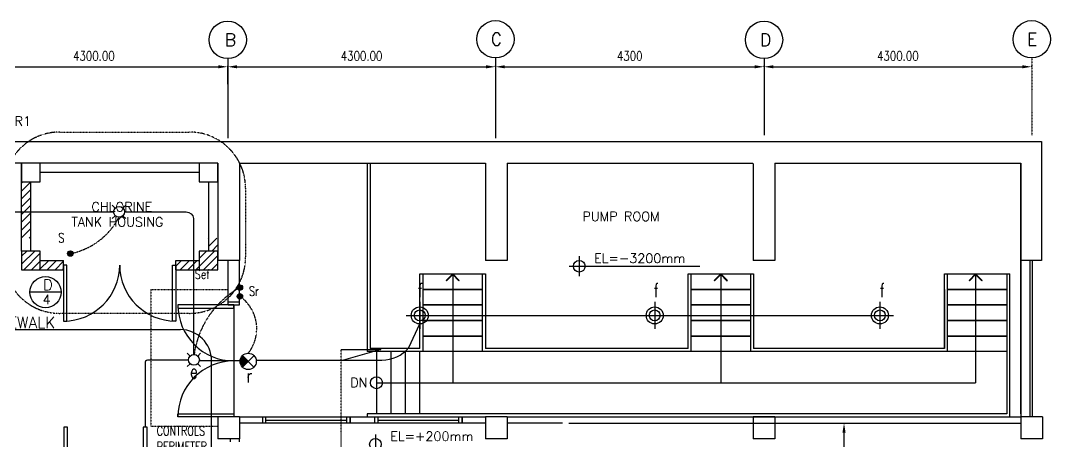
# Model space of a CAD drawing. Header units: millimetres. Extents: x 578722 to 786830, y -285467 to -73242.
# Drawn here: x 588489 to 605031, y -80003 to -73242 of the extents above; entities that cross this region are included whole.
import ezdxf

# ---------------------------------------------------------------- set-up
doc = ezdxf.new("R2010")
doc.units = ezdxf.units.MM
doc.header["$LTSCALE"] = 0.5
for name, pattern in [('CENTER', [50.8, 31.75, -6.35, 6.35, -6.35]), ('CENTER2', [28.575, 19.05, -3.175, 3.175, -3.175]), ('DASHED2', [0.375, 0.25, -0.125]), ('HIDDEN', [0.375, 0.25, -0.125])]:
    doc.linetypes.add(name, pattern=pattern)
doc.layers.get('Defpoints').update_dxf_attribs({"color": 140})
for name, color, linetype in [('a light', 7, 'Continuous'), ('aa co', 7, 'Continuous'), ('aa light', 7, 'Continuous'), ('aa tex', 7, 'Continuous'), ('COLUMN', 6, 'Continuous'), ('DIMENSIONS', 3, 'Continuous'), ('DOOR&WINDOW SCHED', 4, 'Continuous'), ('DOORS', 2, 'Continuous'), ('FIXTUTE', 1, 'Continuous'), ('GREEN', 3, 'Continuous'), ('GRID', 1, 'Continuous'), ('HATCH', 1, 'Continuous'), ('RED', 1, 'Continuous'), ('TEXT', 3, 'Continuous'), ('TEXT3', 3, 'Continuous'), ('WAll', 4, 'Continuous'), ('WINDOWS', 2, 'Continuous'), ('YELLOW', 2, 'Continuous')]:
    doc.layers.add(name, color=color, linetype=linetype)
doc.styles.add('SIMPLEX', font='simplex.shx', dxfattribs={"width": 0.8})
doc.styles.get("Standard").update_dxf_attribs({"font": 'romans.shx', "width": 0.75})
doc.dimstyles.new('DIM 300', dxfattribs={"dimscale": 300, "dimtxt": 1.5, "dimasz": 1.5, "dimexe": 0.18, "dimexo": 0.0625, "dimgap": 1, "dimtad": 1, "dimzin": 0, "dimdsep": 46, "dimtxsty": 'SIMPLEX', "dimcen": 0.09, "dimclrd": 256, "dimclre": 256, "dimclrt": 3, "dimadec": 0, "dimazin": 0, "dimtfac": 1, "dimtofl": 0, "dimtmove": 0, "dimatfit": 3, "dimfxl": 1, "dimtolj": 1, "dimtzin": 0, "dimarcsym": 0})
pattern_1 = [(45, (515785.245, 268498.91), (-62.755727, 62.755727), [])]
pattern_2 = [(45, (553886.83, 267648), (-62.755727, 62.755727), [])]

# ---------------------------------------------------------------- blocks, each defined once
blk = doc.blocks.new('*D145')
at = {"layer": 'Defpoints', "color": 0, "transparency": 16777216}
for p in [(175017, 49896), (170717, 49679), (175017, 49609)]:
    blk.add_point(p, dxfattribs=at)
at = {"layer": 'DIMENSIONS', "lineweight": -2, "transparency": 16777216}
for p, q in [((170717, 49685), (170717, 49914)), ((175017, 49615), (175017, 49914))]:
    blk.add_line(p, q, dxfattribs=at)
at = {"layer": 'DIMENSIONS', "color": 251, "lineweight": -2, "transparency": 16777216}
blk.add_line((170867, 49896), (174867, 49896), dxfattribs=at)
at = {"layer": 'DIMENSIONS', "color": 251, "transparency": 16777216}
for points in [[(170867, 49921), (170867, 49871), (170717, 49896)], [(174867, 49921), (174867, 49871), (175017, 49896)]]:
    blk.add_solid(points, dxfattribs=at)
at = {"layer": 'DIMENSIONS', "color": 250, "transparency": 16777216, "insert": (172867, 50071), "char_height": 150, "attachment_point": 5, "style": 'SIMPLEX'}
blk.add_mtext('\\A1;4300.00', dxfattribs=at)
blk = doc.blocks.new('*D153')
at = {"layer": 'Defpoints', "color": 0, "transparency": 16777216}
for p in [(179317, 50002), (179317, 49896), (175017, 49764)]:
    blk.add_point(p, dxfattribs=at)
at = {"layer": 'DIMENSIONS', "lineweight": -2, "transparency": 16777216}
for p, q in [((179317, 49996), (179317, 49878)), ((175017, 49771), (175017, 49914))]:
    blk.add_line(p, q, dxfattribs=at)
at = {"layer": 'DIMENSIONS', "color": 251, "lineweight": -2, "transparency": 16777216}
blk.add_line((175167, 49896), (179167, 49896), dxfattribs=at)
at = {"layer": 'DIMENSIONS', "color": 251, "transparency": 16777216}
for points in [[(175167, 49921), (175167, 49871), (175017, 49896)], [(179167, 49921), (179167, 49871), (179317, 49896)]]:
    blk.add_solid(points, dxfattribs=at)
at = {"layer": 'DIMENSIONS', "color": 250, "transparency": 16777216, "insert": (177167, 50071), "char_height": 150, "attachment_point": 5, "style": 'SIMPLEX'}
blk.add_mtext('\\A1;4300.00', dxfattribs=at)
blk = doc.blocks.new('*D148')
at = {"layer": 'Defpoints', "color": 0, "transparency": 16777216}
for p in [(183631, 49896), (187931, 49896), (187931, 49896)]:
    blk.add_point(p, dxfattribs=at)
at = {"layer": 'DIMENSIONS', "lineweight": -2, "transparency": 16777216}
for p, q in [((183631, 49902), (183631, 49914)), ((187931, 49902), (187931, 49914))]:
    blk.add_line(p, q, dxfattribs=at)
at = {"layer": 'DIMENSIONS', "color": 251, "lineweight": -2, "transparency": 16777216}
blk.add_line((183781, 49896), (187781, 49896), dxfattribs=at)
at = {"layer": 'DIMENSIONS', "color": 251, "transparency": 16777216}
for points in [[(183781, 49921), (183781, 49871), (183631, 49896)], [(187781, 49921), (187781, 49871), (187931, 49896)]]:
    blk.add_solid(points, dxfattribs=at)
at = {"layer": 'DIMENSIONS', "color": 250, "transparency": 16777216, "insert": (185781, 50071), "char_height": 150, "attachment_point": 5, "style": 'SIMPLEX'}
blk.add_mtext('\\A1;4300.00', dxfattribs=at)
blk = doc.blocks.new('*D149')
at = {"layer": 'Defpoints', "color": 0, "transparency": 16777216}
for p in [(179317, 49896), (183631, 49896), (183631, 49896)]:
    blk.add_point(p, dxfattribs=at)
at = {"layer": 'DIMENSIONS', "lineweight": -2, "transparency": 16777216}
for p, q in [((179317, 49902), (179317, 49914)), ((183631, 49902), (183631, 49914))]:
    blk.add_line(p, q, dxfattribs=at)
at = {"layer": 'DIMENSIONS', "color": 251, "lineweight": -2, "transparency": 16777216}
blk.add_line((179467, 49896), (183481, 49896), dxfattribs=at)
at = {"layer": 'DIMENSIONS', "color": 251, "transparency": 16777216}
for points in [[(179467, 49921), (179467, 49871), (179317, 49896)], [(183481, 49921), (183481, 49871), (183631, 49896)]]:
    blk.add_solid(points, dxfattribs=at)
at = {"layer": 'DIMENSIONS', "color": 250, "transparency": 16777216, "insert": (181474, 50071), "char_height": 150, "attachment_point": 5, "style": 'SIMPLEX'}
blk.add_mtext('\\A1;4300', dxfattribs=at)
blk = doc.blocks.new('*D150')
at = {"layer": 'Defpoints', "color": 0, "transparency": 16777216}
for p in [(184369, 44170), (184916, 44170), (181931, 39803)]:
    blk.add_point(p, dxfattribs=at)
at = {"layer": 'DIMENSIONS', "lineweight": -2, "transparency": 16777216}
for p, q in [((184375, 44170), (184934, 44170)), ((181937, 39803), (184934, 39803))]:
    blk.add_line(p, q, dxfattribs=at)
at = {"layer": 'DIMENSIONS', "color": 251, "lineweight": -2, "transparency": 16777216}
blk.add_line((184916, 39953), (184916, 44020), dxfattribs=at)
at = {"layer": 'DIMENSIONS', "color": 251, "transparency": 16777216}
for points in [[(184891, 44020), (184941, 44020), (184916, 44170)], [(184891, 39953), (184941, 39953), (184916, 39803)]]:
    blk.add_solid(points, dxfattribs=at)
at = {"layer": 'DIMENSIONS', "color": 250, "transparency": 16777216, "insert": (184741, 41987), "char_height": 150, "attachment_point": 5, "rotation": 90, "style": 'SIMPLEX'}
blk.add_mtext('\\A1;4370', dxfattribs=at)
blk = doc.blocks.new('1')
at = {"layer": 'HATCH'}
h = blk.add_hatch(dxfattribs=at)
h.set_pattern_fill('ANSI31', color=8, scale=710)
h.set_pattern_definition(pattern_1)
h.paths.add_polyline_path([(171856.191, 48045.19), (171706.191, 48045.19), (171706.191, 47143.112), (171856.191, 47143.112)])
h = blk.add_hatch(dxfattribs=at)
h.set_pattern_fill('ANSI31', color=8, scale=710)
h.set_pattern_definition(pattern_1)
h.paths.add_polyline_path([(174856.191, 47144.302), (174706.191, 47143.907), (174706.191, 46936.19), (174856.191, 46936.19)])
h = blk.add_hatch(dxfattribs=at)
h.set_pattern_fill('ANSI31', color=8, scale=710)
h.set_pattern_definition(pattern_2)
h.paths.add_polyline_path([(172006.191, 46936.19), (171706.191, 46936.19), (171706.191, 46636.19), (172006.191, 46636.19)])
h.paths.add_polyline_path([(174856.128, 46936.19), (174556.128, 46936.19), (174556.128, 46636.19), (174856.128, 46636.19)])
h = blk.add_hatch(dxfattribs=at)
h.set_pattern_fill('ANSI31', color=8, scale=710)
h.set_pattern_definition(pattern_2)
h.paths.add_polyline_path([(174556.128, 46635.19), (174556.128, 46785.19), (174181.222, 46785.19), (174181.222, 46635.19)])
h.paths.add_polyline_path([(172381.222, 46635.19), (172381.222, 46785.19), (172006.191, 46785.19), (172006.191, 46635.19)])
at = {"layer": 'HATCH', "ltscale": 100}
h = blk.add_hatch(color=8, dxfattribs=at)
h.dxf.hatch_style = 1
h.paths.add_polyline_path([(178524.181, 46464.124), (178531.252, 46457.053), (178630.247, 46556.048), (178729.242, 46457.053), (178736.313, 46464.124), (178630.247, 46570.19)])
h = blk.add_hatch(color=8, dxfattribs=at)
h.dxf.hatch_style = 1
h.paths.add_polyline_path([(182830.767, 46464.124), (182837.838, 46457.053), (182936.833, 46556.048), (183035.828, 46457.053), (183042.899, 46464.124), (182936.833, 46570.19)])
h = blk.add_hatch(color=8, dxfattribs=at)
h.dxf.hatch_style = 1
h.paths.add_polyline_path([(186924.181, 46464.124), (186931.252, 46457.053), (187030.247, 46556.048), (187129.242, 46457.053), (187136.313, 46464.124), (187030.247, 46570.19)])
at = {"layer": 'COLUMN', "color": 8}
for p, q in [((175206.191, 44270.19), (174856.191, 44270.19)), ((174856.191, 44270.19), (174856.191, 43920.19)), ((175206.191, 44270.19), (175206.191, 43920.19)), ((179506.191, 44270.19), (179156.191, 44270.19)), ((179156.191, 44270.19), (179156.191, 43920.19)), ((179506.191, 44270.19), (179506.191, 43920.19)), ((183806.191, 44270.19), (183456.191, 44270.19)), ((183456.191, 44270.19), (183456.191, 43920.19)), ((183806.191, 44270.19), (183806.191, 43920.19)), ((188106.191, 44270.19), (187756.191, 44270.19)), ((187756.191, 44270.19), (187756.191, 43920.19)), ((188106.191, 44270.19), (187756.191, 44270.19)), ((187756.191, 44270.19), (187756.191, 43920.19)), ((175206.191, 43920.19), (174856.191, 43920.19)), ((179506.191, 43920.19), (179156.191, 43920.19)), ((183806.191, 43920.19), (183456.191, 43920.19)), ((188106.191, 43920.19), (187756.191, 43920.19)), ((188106.191, 43920.19), (187756.191, 43920.19))]:
    blk.add_line(p, q, dxfattribs=at)
blk.add_lwpolyline([(188106.191, 44270.19), (188106.191, 43920.19)], dxfattribs=at)
at = {"layer": 'DIMENSIONS', "color": 8}
for p, q in [((175017.189, 50028.596), (175017.189, 48746.801)), ((179317.189, 50038.275), (179317.189, 48746.504)), ((183631.189, 50028.596), (183631.189, 48796.584)), ((188085.535, 48696.367), (188085.535, 46785.709)), ((187756.191, 44320.19), (187756.191, 48345.19)), ((187756.191, 48345.19), (187756.191, 46785.709)), ((187756.191, 44320.19), (187756.191, 48345.19)), ((187756.191, 48345.19), (187756.191, 46785.709))]:
    blk.add_line(p, q, dxfattribs=at)
for centre in [(175017.189, 50328.596), (179317.189, 50338.275), (183631.189, 50328.596)]:
    blk.add_circle(centre, 300, dxfattribs=at)
at = {"layer": 'DOOR&WINDOW SCHED', "color": 8}
blk.add_line((172339.495, 46274.735), (171839.495, 46274.735), dxfattribs=at)
blk.add_circle((172089.495, 46274.735), 250, dxfattribs=at)
at = {"layer": 'DOORS', "color": 8, "linetype": 'CENTER', "ltscale": 0.0005}
blk.add_line((176837.873, 43488.188), (176837.873, 45352.191), dxfattribs=at)
at = {"layer": 'DOORS', "color": 8}
for p, q in [((176837.873, 45352.191), (177474.269, 45352.191)), ((177474.269, 45352.191), (176837.873, 45169.017)), ((175581.191, 44170.19), (175581.191, 44270.19)), ((175631.191, 44170.19), (175631.191, 44270.19)), ((175631.191, 44220.19), (176931.191, 44220.19)), ((176931.191, 44170.19), (176931.191, 44270.19)), ((176981.191, 44170.19), (176981.191, 44270.19)), ((177381.191, 44170.19), (177381.191, 44270.19)), ((177431.191, 44170.19), (177431.191, 44270.19)), ((177431.191, 44220.19), (178731.191, 44220.19)), ((178731.191, 44170.19), (178731.191, 44270.19)), ((178781.191, 44170.19), (178781.191, 44270.19))]:
    blk.add_line(p, q, dxfattribs=at)
for points in [[(175581.191, 44270.19), (176981.191, 44270.19), (176981.191, 44170.19), (175581.191, 44170.19)], [(177381.191, 44270.19), (178781.191, 44270.19), (178781.191, 44170.19), (177381.191, 44170.19)]]:
    blk.add_lwpolyline(points, close=True, dxfattribs=at)
at = {"layer": 'FIXTUTE', "color": 8, "linetype": 'DASHED2', "ltscale": 0.01}
for p, q in [((173781.191, 46320.19), (173781.191, 44120.19)), ((173781.191, 46320.19), (175026.191, 46320.19)), ((170906.191, 45672.748), (173781.191, 45672.748)), ((173781.191, 44120.19), (174856.191, 44120.19))]:
    blk.add_line(p, q, dxfattribs=at)
at = {"layer": 'FIXTUTE', "color": 8}
blk.add_line((174757.191, 37860.19), (174757.191, 45172.748), dxfattribs=at)
at = {"layer": 'GREEN', "color": 8}
for p, q in [((177256.191, 48345.19), (177256.191, 45320.19)), ((177306.191, 48345.19), (177306.191, 45370.19)), ((187530.247, 46570.19), (187580.247, 46570.19)), ((187580.247, 44270.19), (187580.247, 46570.19)), ((178256.767, 46320.19), (178206.767, 46320.19)), ((182563.352, 46320.19), (182513.352, 46320.19)), ((186530.247, 46320.19), (186530.247, 45370.19)), ((187506.191, 46320.19), (187530.247, 46320.19)), ((187580.247, 44270.19), (187580.247, 46320.19)), ((178105.247, 45370.19), (177306.191, 45370.19)), ((182411.833, 45370.19), (179156.191, 45370.19)), ((186530.247, 45370.19), (183462.776, 45370.19)), ((180386.191, 45320.19), (177256.191, 45320.19)), ((177406.191, 45320.19), (177406.191, 44320.19)), ((177406.191, 45320.19), (177406.191, 44320.19)), ((177636.191, 45320.19), (177636.191, 44320.19)), ((177866.191, 45320.19), (177866.191, 44320.19)), ((178096.191, 45320.19), (178096.191, 44320.19)), ((179244.799, 45320.19), (178294.799, 45320.19)), ((186580.247, 45320.19), (180386.191, 45320.19)), ((183551.384, 45320.19), (182601.384, 45320.19)), ((187530.247, 45320.19), (186642.337, 45320.19)), ((187530.247, 45320.19), (187530.247, 44320.19)), ((187530.247, 44320.19), (177256.191, 44320.19)), ((177256.191, 44320.19), (177256.191, 44270.19))]:
    blk.add_line(p, q, dxfattribs=at)
for points in [[(178105.247, 45370.19), (178105.247, 46570.19), (179156.191, 46570.19), (179156.191, 45370.19)], [(182411.833, 45370.19), (182411.833, 46570.19), (183462.776, 46570.19), (183462.776, 45370.19)], [(186530.247, 45370.19), (186530.247, 46570.19), (187530.247, 46570.19), (187530.247, 46320.19), (186580.247, 46320.19), (186580.247, 46570.19)]]:
    blk.add_lwpolyline(points, dxfattribs=at)
for points in [[(178155.247, 46570.19), (179105.247, 46570.19), (179105.247, 46320.19), (178155.247, 46320.19)], [(182461.833, 46570.19), (183411.833, 46570.19), (183411.833, 46320.19), (182461.833, 46320.19)], [(178155.247, 46320.19), (179105.247, 46320.19), (179105.247, 46070.19), (178155.247, 46070.19)], [(182461.833, 46320.19), (183411.833, 46320.19), (183411.833, 46070.19), (182461.833, 46070.19)], [(186580.247, 46320.19), (187530.247, 46320.19), (187530.247, 46070.19), (186580.247, 46070.19)], [(186580.247, 46320.19), (187530.247, 46320.19), (187530.247, 46070.19), (186580.247, 46070.19)], [(178155.247, 46070.19), (179105.247, 46070.19), (179105.247, 45820.19), (178155.247, 45820.19)], [(182461.833, 46070.19), (183411.833, 46070.19), (183411.833, 45820.19), (182461.833, 45820.19)], [(186580.247, 46070.19), (187530.247, 46070.19), (187530.247, 45820.19), (186580.247, 45820.19)], [(186580.247, 46070.19), (187530.247, 46070.19), (187530.247, 45820.19), (186580.247, 45820.19)], [(178155.247, 45820.19), (179105.247, 45820.19), (179105.247, 45570.19), (178155.247, 45570.19)], [(182461.833, 45820.19), (183411.833, 45820.19), (183411.833, 45570.19), (182461.833, 45570.19)], [(186580.247, 45820.19), (187530.247, 45820.19), (187530.247, 45570.19), (186580.247, 45570.19)], [(186580.247, 45820.19), (187530.247, 45820.19), (187530.247, 45570.19), (186580.247, 45570.19)], [(178155.247, 45570.19), (179105.247, 45570.19), (179105.247, 45320.19), (178155.247, 45320.19)], [(182461.833, 45570.19), (183411.833, 45570.19), (183411.833, 45320.19), (182461.833, 45320.19)], [(186580.247, 45570.19), (187530.247, 45570.19), (187530.247, 45320.19), (186580.247, 45320.19)], [(186580.247, 45570.19), (187530.247, 45570.19), (187530.247, 45320.19), (186580.247, 45320.19)]]:
    blk.add_lwpolyline(points, close=True, dxfattribs=at)
at = {"layer": 'GRID', "color": 8, "linetype": 'CENTER2', "ltscale": 0.01}
blk.add_line((187931.188, 50038.275), (187931.188, 48796.411), dxfattribs=at)
at = {"layer": 'GRID', "color": 8}
blk.add_circle((187931.188, 50338.275), 300, dxfattribs=at)
at = {"layer": 'HATCH', "color": 8}
for p, q in [((180663.036, 46851.903), (180663.036, 46531.359)), ((180502.764, 46691.631), (182597.822, 46691.631)), ((177388.607, 43990.299), (177388.607, 43669.755))]:
    blk.add_line(p, q, dxfattribs=at)
at = {"layer": 'HATCH', "color": 8, "ltscale": 100}
for p, q in [((178524.181, 46464.124), (178630.247, 46570.19)), ((178531.252, 46457.053), (178630.247, 46556.048)), ((178736.313, 46464.124), (178630.247, 46570.19)), ((178729.242, 46457.053), (178630.247, 46556.048)), ((178630.247, 46556.048), (178630.247, 44820.19)), ((182830.767, 46464.124), (182936.833, 46570.19)), ((182837.838, 46457.053), (182936.833, 46556.048)), ((183042.899, 46464.124), (182936.833, 46570.19)), ((182936.833, 46556.048), (182936.833, 44820.19)), ((183035.828, 46457.053), (182936.833, 46556.048)), ((186924.181, 46464.124), (187030.247, 46570.19)), ((186931.252, 46457.053), (187030.247, 46556.048)), ((187136.313, 46464.124), (187030.247, 46570.19)), ((187030.247, 46556.048), (187030.247, 44820.19)), ((187129.242, 46457.053), (187030.247, 46556.048)), ((178524.181, 46464.124), (178531.252, 46457.053)), ((178729.242, 46457.053), (178736.313, 46464.124)), ((182830.767, 46464.124), (182837.838, 46457.053)), ((183035.828, 46457.053), (183042.899, 46464.124)), ((186924.181, 46464.124), (186931.252, 46457.053)), ((187129.242, 46457.053), (187136.313, 46464.124)), ((177406.191, 44820.19), (187030.247, 44820.19))]:
    blk.add_line(p, q, dxfattribs=at)
blk.add_lwpolyline([(186924.181, 46464.124), (186931.252, 46457.053), (187030.247, 46556.048), (187129.242, 46457.053), (187136.313, 46464.124), (187030.247, 46570.19), (186924.181, 46464.124)], dxfattribs=at)
at = {"layer": 'HATCH', "color": 8}
for centre in [(180663.036, 46691.631), (177388.607, 43830.027)]:
    blk.add_circle(centre, 93.605, dxfattribs=at)
at = {"layer": 'HATCH', "color": 8, "ltscale": 100}
blk.add_circle((177406.191, 44820.19), 96.276, dxfattribs=at)
at = {"layer": 'RED', "color": 8}
blk.add_line((170906.191, 45672.748), (174257.191, 45672.748), dxfattribs=at)
blk.add_arc((174257.191, 45172.748), 500, 0, 90, dxfattribs=at)
at = {"layer": 'TEXT', "color": 8}
for points in [[(171706.191, 48045.19), (172006.191, 48045.19), (172006.191, 48345.19), (171706.191, 48345.19)], [(174556.128, 48045.19), (174856.128, 48045.19), (174856.128, 48345.19), (174556.128, 48345.19)], [(171706.191, 46636.19), (172006.191, 46636.19), (172006.191, 46936.19), (171706.191, 46936.19)], [(174556.128, 46636.19), (174856.128, 46636.19), (174856.128, 46936.19), (174556.128, 46936.19)]]:
    blk.add_lwpolyline(points, close=True, dxfattribs=at)
at = {"layer": 'WAll', "color": 8}
for p, q in [((168653.839, 48697.24), (188085.535, 48696.367)), ((174856.191, 48345.19), (170901.191, 48345.19)), ((171706.191, 46936.19), (171706.191, 48345.19)), ((174856.191, 48345.19), (174856.191, 46785.709)), ((175206.191, 48345.19), (175206.191, 46785.709)), ((175206.191, 48345.19), (179156.191, 48345.19)), ((179156.191, 48345.19), (179156.191, 46785.709)), ((179506.191, 48345.19), (179506.191, 46785.709)), ((179506.191, 48345.19), (183447.191, 48345.19)), ((183456.191, 48336.19), (183456.191, 46785.709)), ((183806.191, 48345.19), (183806.191, 46785.709)), ((183806.191, 48345.19), (187756.191, 48345.19)), ((174556.128, 48195.19), (172006.191, 48195.19)), ((171856.191, 46936.19), (171856.191, 48045.19)), ((174706.191, 48045.19), (174706.191, 46936.19)), ((172006.191, 46785.19), (172381.222, 46785.19)), ((172381.222, 46635.19), (172381.222, 46785.19)), ((174181.222, 46785.19), (174556.128, 46785.19)), ((174181.222, 46635.19), (174181.222, 46785.19)), ((175206.191, 46785.709), (174856.191, 46785.709)), ((175026.191, 46070.19), (175026.191, 46785.709)), ((175206.191, 46070.19), (175206.191, 46785.709)), ((179506.191, 46785.709), (179156.191, 46785.709)), ((183806.191, 46785.709), (183456.191, 46785.709)), ((187756.191, 46785.709), (187756.191, 44270.19)), ((172006.253, 46635.19), (172381.222, 46635.19)), ((174181.222, 46635.19), (174556.191, 46635.19)), ((175206.191, 44270.19), (175581.191, 44270.19)), ((175581.191, 44170.19), (175206.191, 44170.19)), ((176981.191, 44270.19), (177381.191, 44270.19)), ((177381.191, 44170.19), (176981.191, 44170.19)), ((178781.191, 44270.19), (179156.191, 44270.19)), ((179156.191, 44170.19), (178781.191, 44170.19)), ((179506.191, 44270.19), (187756.191, 44270.19)), ((179506.191, 44270.19), (180393.527, 44270.19)), ((180393.527, 44170.19), (179506.191, 44170.19)), ((180393.527, 44270.19), (183456.191, 44270.19)), ((180493.527, 44170.19), (183456.191, 44170.19)), ((180493.527, 44170.19), (187756.191, 44170.19)), ((187756.191, 44320.19), (187756.191, 44270.19)), ((175061.191, 43870.19), (175061.191, 43920.19)), ((175206.191, 43870.19), (175206.191, 43920.19))]:
    blk.add_line(p, q, dxfattribs=at)
at = {"layer": 'WAll', "color": 8, "ltscale": 0.05}
for p, q in [((188085.535, 46785.709), (187756.191, 46785.709)), ((187906.191, 44270.19), (187906.191, 46785.709)), ((187936.191, 46785.709), (187936.191, 44270.19))]:
    blk.add_line(p, q, dxfattribs=at)
at = {"layer": 'WAll', "color": 8}
blk.add_arc((183447.191, 48336.19), 9, 0, 90, dxfattribs=at)
at = {"layer": 'WINDOWS', "color": 8}
for p, q in [((175026.191, 46120.19), (175206.191, 46120.19)), ((175026.191, 46070.19), (175206.191, 46070.19)), ((175116.191, 46070.19), (175116.191, 44270.19)), ((175206.191, 43920.19), (175061.191, 43920.19))]:
    blk.add_line(p, q, dxfattribs=at)
for points in [[(172431.222, 46710.19), (172381.222, 46710.19), (172381.222, 45810.19), (172431.222, 45810.19)], [(174131.222, 46710.19), (174181.222, 46710.19), (174181.222, 45810.19), (174131.222, 45810.19)], [(175116.191, 46020.19), (175116.191, 46070.19), (174216.191, 46070.19), (174216.191, 46020.19)], [(175116.191, 44320.19), (175116.191, 44270.19), (174216.191, 44270.19), (174216.191, 44320.19)]]:
    blk.add_lwpolyline(points, close=True, dxfattribs=at)
for centre, start, end in [((172381.222, 46710.19), 270, 0), ((174181.222, 46710.19), 180, 270), ((175116.191, 46070.19), 180, 270), ((175116.191, 44270.19), 90, 180)]:
    blk.add_arc(centre, 900, start, end, dxfattribs=at)
at = {"layer": 'YELLOW', "color": 8, "linetype": 'HIDDEN', "ltscale": 0.03}
blk.add_lwpolyline([(172318.693, 48847.004), (174403.504, 48847.004, -0.414213562), (175303.504, 47947.004), (175303.504, 46834.503, -0.414213562), (174403.504, 45934.503), (172318.693, 45934.503, -0.414213562), (171418.693, 46834.503), (171418.693, 47947.004, -0.414213562)], format="xyb", close=True, dxfattribs=at)
at = {"layer": 'DIMENSIONS', "color": 8, "style": 'SIMPLEX'}
for s, p in [('B', (174969.853, 50229.737)), ('C', (179241.907, 50239.416)), ('D', (183567.485, 50229.737))]:
    blk.add_text(s, height=200, dxfattribs=at).set_placement(p)
at = {"layer": 'DOOR&WINDOW SCHED', "color": 8, "style": 'SIMPLEX'}
for s, height, p in [('D', 175, (172049.061, 46305.451)), ('4', 150, (172044.044, 46079.516))]:
    blk.add_text(s, height=height, dxfattribs=at).set_placement(p)
at = {"layer": 'DOORS', "color": 8, "style": 'SIMPLEX'}
blk.add_text('E', height=200, dxfattribs=at).set_placement((187857.918, 50239.416))
at = {"layer": 'TEXT', "color": 8, "style": 'SIMPLEX'}
blk.add_text('DN', height=150, dxfattribs=at).set_placement((176985.441, 44748.016))
at = {"layer": 'TEXT3', "color": 8, "ltscale": 0.05, "style": 'SIMPLEX'}
for s, height, p in [('REINFORCED CONCRETE WALL OF R1', 150, (168165.992, 48947.017)), ('CHLORINE ', 150, (172827.25, 47570.995)), ('TANK HOUSING', 150, (172505.087, 47328.513)), ('PUMP ROOM', 150, (180713.963, 47416.735)), ('EL=-3200mm ', 150, (180901.725, 46745.167)), ('SIDEWALK', 180, (171107.537, 45696.092)), ('EL=+200mm ', 150, (177627.296, 43883.563))]:
    blk.add_text(s, height=height, dxfattribs=at).set_placement(p)
at = {"layer": 'DIMENSIONS', "color": 8}
for base, p1, p2, picture, middle in [((175017.189, 49895.75), (170717.189, 49678.931), (175017.189, 49608.982), '*D145', (172867.189, 50070.75)), ((179317.189, 49895.75), (175017.189, 49764.491), (179317.189, 50002.041), '*D153', (177167.189, 50070.75)), ((187931.188, 49896.006), (183631.189, 49896.006), (187931.188, 49896.006), '*D148', (185781.189, 50071.006))]:
    dim = blk.add_linear_dim(base=base, p1=p1, p2=p2, dimstyle='DIM 300', override={"dimscale": 100, "dimclrd": 251, "dimclrt": 250}, dxfattribs=at)
    dim.commit()
    dim.dimension.update_dxf_attribs({"geometry": picture, "text_midpoint": middle})
dim = blk.add_linear_dim(base=(183631.189, 49896.006), p1=(179317.189, 49896.006), p2=(183631.189, 49896.006), text='4300', dimstyle='DIM 300', override={"dimscale": 100, "dimclrd": 251, "dimclrt": 250}, dxfattribs=at)
dim.commit()
dim.dimension.update_dxf_attribs({"geometry": '*D149', "text_midpoint": (181474.189, 50071.006)})
dim = blk.add_linear_dim(base=(184916.372, 44170.19), p1=(181931.191, 39802.942), p2=(184369.081, 44170.19), angle=90, text='4370', dimstyle='DIM 300', override={"dimscale": 100, "dimclrd": 251, "dimclrt": 250}, dxfattribs=at)
dim.commit()
dim.dimension.update_dxf_attribs({"geometry": '*D150', "text_midpoint": (184741.372, 41986.566)})

msp = doc.modelspace()

# ---------------------------------------------------------------- hatches: boundary and pattern name
at = {"layer": 'aa light'}
for points in [[(589244.4, -76985, 1), (589332.5, -76985, 1)], [(591967.3, -77531.1, 1), (592055.4, -77531.1, 1)], [(591967.3, -77672.8, 1), (592055.4, -77672.8, 1)], [(592014.4, -78717.8, 0.1979882), (592052.3, -78809.8), (592145, -78717.8), (592053, -78625.1, 0.1998368)]]:
    msp.add_hatch(color=1, dxfattribs=at).paths.add_polyline_path(points)

# ---------------------------------------------------------------- linework, layer by layer
at = {"layer": 'a light', "color": 4}
for p, q in [((589962.3, -76207.2), (590008.9, -76253.8)), ((590178.3, -76207.2), (590131.7, -76253.8)), ((590008.9, -76376.6), (589962.3, -76423.2)), ((590131.7, -76376.6), (590178.3, -76423.2)), ((591165.5, -78585), (591212.1, -78631.6)), ((591381.5, -78585), (591334.9, -78631.6)), ((591212.1, -78754.4), (591165.5, -78801)), ((591334.9, -78754.4), (591381.5, -78801))]:
    msp.add_line(p, q, dxfattribs=at)
for points in [[(589183.7, -79775.6), (589183.7, -80975.6), (589243.7, -80975.6), (589243.7, -79775.6)], [(590459.7, -79775.6), (590459.7, -80975.6), (590519.7, -80975.6), (590519.7, -79775.6)]]:
    msp.add_lwpolyline(points, close=True, dxfattribs=at)
for centre, radius in [((590070.3, -76315.2), 86.8), ((594899.7, -77978.7), 136.8), ((594899.7, -77978.7), 86.8), ((598674.3, -77978.7), 136.8), ((598674.3, -77978.7), 86.8), ((602292.1, -77978.7), 136.8), ((602292.1, -77978.7), 86.8), ((591273.5, -78693), 86.8)]:
    msp.add_circle(centre, radius, dxfattribs=at)
at = {"layer": 'aa co', "color": 6}
for points in [[(586257.1, -76315.2), (589985.6, -76315.2)], [(595036.6, -77978.7), (598537, -77978.7)], [(598811.1, -77978.7), (602155.3, -77978.7)], [(591360.4, -78701.2), (592103.7, -78701.2)]]:
    msp.add_lwpolyline(points, dxfattribs=at)
for points in [[(590157.8, -76315.2), (591147.4, -76315.2, -0.3781599), (591267.5, -76421.2), (591267.5, -78606.4)], [(592271.6, -78696.7), (594292.7, -78696.7, 0.2203796), (594726.7, -78495.6), (594899.7, -78115.5)], [(591186.8, -78697.5), (590527.1, -78697.5, 0.4746073), (590487.8, -78745.7), (590487.8, -79780.1)]]:
    msp.add_lwpolyline(points, format="xyb", dxfattribs=at)
at = {"layer": 'aa light', "color": 2}
for points in [[(594899.7, -77762.4), (594899.7, -78194.9)], [(598674.3, -77762.4), (598674.3, -78194.9)], [(602292.1, -77762.4), (602292.1, -78194.9)], [(594683.5, -77978.7), (595116, -77978.7)], [(598458, -77978.7), (598890.6, -77978.7)], [(602075.9, -77978.7), (602508.4, -77978.7)]]:
    msp.add_lwpolyline(points, dxfattribs=at)
at = {"layer": 'aa light', "color": 1}
for points in [[(592052.3, -78809.8), (592237.7, -78625.8)], [(592237, -78810.5), (592053, -78625.1)]]:
    msp.add_lwpolyline(points, dxfattribs=at)
at = {"layer": 'aa light'}
for centre in [(589288.4, -76985), (592011.3, -77531.1), (592011.3, -77672.8)]:
    msp.add_circle(centre, 44.1, dxfattribs=at)
at = {"layer": 'aa light', "color": 4}
msp.add_circle((592145, -78717.8), 130.6, dxfattribs=at)
at = {"layer": 'aa light', "color": 2, "linetype": 'HIDDEN', "ltscale": 0.8}
for centre, radius, start, end in [((589069.6, -75875.7), 1130.7, 281.16073, 332.25486), ((592722.4, -78805.8), 1459.5, 119.1551, 172.14343), ((591648.4, -78192.8), 634.1, 321.54904, 55.08622)]:
    msp.add_arc(centre, radius, start, end, dxfattribs=at)

# ---------------------------------------------------------------- block references
at = {"layer": 'aa light', "color": 8}
msp.add_blockref('1', (416799.4, -123880.2), dxfattribs=at)

# ---------------------------------------------------------------- texts
at = {"layer": 'aa tex', "color": 4, "width": 1000, "attachment_point": 1}
for s, insert, char_height in [('\\pi435.7;S', (588660.4, -76658.1), 150), ('\\pi297.07;Sef', (590990.3, -77242.7), 150), ('\\pi435.7;Sr', (591721.7, -77514.3), 150), ('\\pi435.71;f', (594431.3, -77466.8), 220), ('\\pi435.71;f', (598219.4, -77466.8), 220), ('\\pi435.71;f', (601850.9, -77466.8), 220), ('\\pi435.7;e', (590773.1, -78771.6), 220), ('\\pi435.7;r', (591681.1, -78839.2), 220), ('CONTROLS \\PPERIMETER\\PLIGHTS', (590674.1, -79759.2, 35.2), 150)]:
    msp.add_mtext(s, dxfattribs=dict(at, insert=insert, char_height=char_height))

doc.saveas('drawing.dxf')
